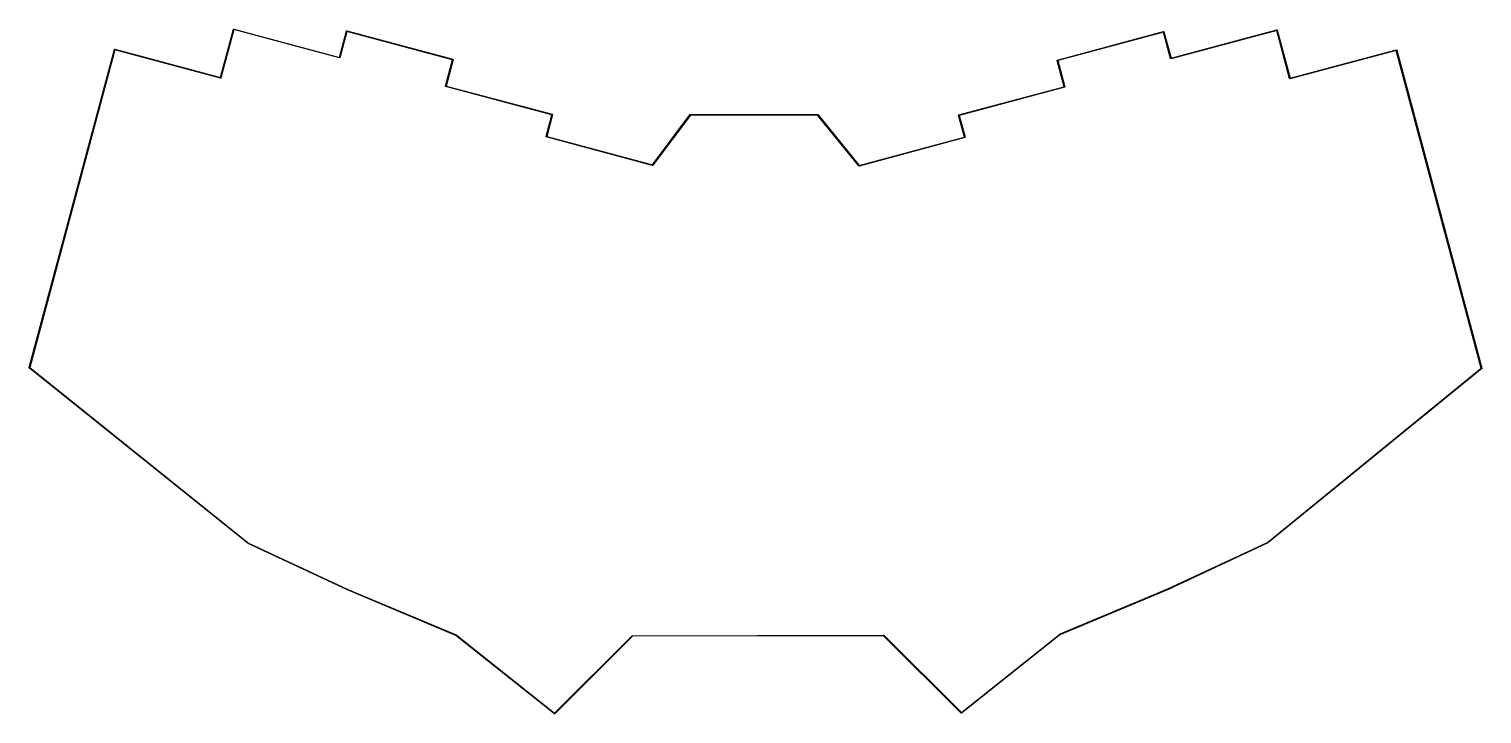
# Model space of a CAD drawing. Extents: x 23 to 275, y -149 to -30.
import ezdxf

# ---------------------------------------------------------------- set-up
doc = ezdxf.new("R2010")
doc.units = 0
doc.layers.add('BLACK', color=7, linetype='CONTINUOUS')

msp = doc.modelspace()

# ---------------------------------------------------------------- linework, layer by layer
at = {"layer": 'BLACK', "linetype": 'CONTINUOUS'}
for p, q in [((56.5896, -38.3887), (58.8267, -30.0121)), ((58.9104, -30.0863), (56.6733, -38.4629)), ((58.8267, -30.0121), (58.8382, -29.997)), ((58.8267, -30.0121), (58.8267, -30.0121)), ((58.8267, -30.0121), (58.8267, -30.0121)), ((58.8382, -29.997), (58.85, -29.9817)), ((58.85, -29.9817), (58.869, -29.9792)), ((58.85, -29.9817), (58.85, -29.9817)), ((58.85, -29.9817), (58.85, -29.9817)), ((58.869, -29.9792), (58.8879, -29.9767)), ((58.8879, -29.9767), (58.8879, -29.9767)), ((58.8879, -29.9767), (58.8879, -29.9767)), ((58.8879, -29.9767), (77.2148, -34.8888)), ((77.2371, -34.9983), (58.9104, -30.0863)), ((221.435, -35.0139), (239.787, -30.1267)), ((239.787, -30.1267), (239.806, -30.1292)), ((239.806, -30.1292), (239.825, -30.1317)), ((239.825, -30.1317), (239.825, -30.1317)), ((239.825, -30.1317), (239.825, -30.1317)), ((239.825, -30.1317), (239.837, -30.1469)), ((239.837, -30.1469), (239.848, -30.1621)), ((239.848, -30.1621), (242.085, -38.5138)), ((77.2148, -34.8888), (78.4517, -30.3369)), ((78.5352, -30.4112), (77.2982, -34.9631)), ((78.4517, -30.3369), (78.4634, -30.3218)), ((78.4634, -30.3218), (78.475, -30.3067)), ((78.475, -30.3067), (78.4751, -30.3067)), ((78.4751, -30.3067), (78.4752, -30.3066)), ((78.4752, -30.3066), (78.494, -30.3042)), ((78.494, -30.3042), (78.5129, -30.3017)), ((78.5129, -30.3017), (96.9129, -35.2267)), ((96.8389, -35.3104), (78.5352, -30.4112)), ((201.737, -35.3767), (220.137, -30.4267)), ((220.115, -30.5362), (201.811, -35.4603)), ((221.352, -35.0881), (220.115, -30.5362)), ((220.137, -30.4267), (220.156, -30.4292)), ((220.156, -30.4292), (220.175, -30.4316)), ((220.175, -30.4316), (220.175, -30.4317)), ((220.175, -30.4317), (220.175, -30.4317)), ((220.175, -30.4317), (220.187, -30.4467)), ((220.187, -30.4467), (220.198, -30.4619)), ((220.198, -30.4619), (221.435, -35.0139)), ((239.765, -30.2362), (221.413, -35.1233)), ((242.002, -38.5879), (239.765, -30.2362)), ((23.4017, -88.7371), (38.2017, -33.5121)), ((38.2854, -33.5862), (23.5067, -88.7314)), ((38.2017, -33.5121), (38.225, -33.4817)), ((38.225, -33.4817), (38.2415, -33.4795)), ((38.225, -33.4817), (38.225, -33.4817)), ((38.2415, -33.4795), (38.2629, -33.4767)), ((38.2629, -33.4767), (38.2629, -33.4767)), ((38.2629, -33.4767), (56.5896, -38.3887)), ((56.6121, -38.4983), (38.2854, -33.5862)), ((77.256, -34.9958), (77.2371, -34.9983)), ((77.2748, -34.9934), (77.256, -34.9958)), ((77.2749, -34.9933), (77.2748, -34.9934)), ((77.275, -34.9933), (77.2749, -34.9933)), ((77.2866, -34.9782), (77.275, -34.9933)), ((77.2982, -34.9631), (77.2866, -34.9782)), ((96.9129, -35.2267), (96.9281, -35.2383)), ((96.9281, -35.2383), (96.9432, -35.2499)), ((96.9432, -35.2499), (96.9432, -35.2499)), ((96.9432, -35.2499), (96.9433, -35.25)), ((96.9433, -35.25), (96.9458, -35.2689)), ((96.9458, -35.2689), (96.9483, -35.2878)), ((221.363, -35.1032), (221.352, -35.0881)), ((221.375, -35.1183), (221.363, -35.1032)), ((221.375, -35.1184), (221.375, -35.1183)), ((221.375, -35.1183), (221.375, -35.1183)), ((221.394, -35.1208), (221.375, -35.1184)), ((221.413, -35.1233), (221.394, -35.1208)), ((260.49, -33.7112), (242.063, -38.6233)), ((242.085, -38.5138), (260.512, -33.6017)), ((275.243, -88.8317), (260.49, -33.7112)), ((260.512, -33.6017), (260.531, -33.6042)), ((260.531, -33.6042), (260.55, -33.6067)), ((260.55, -33.6067), (260.55, -33.6067)), ((260.55, -33.6067), (260.55, -33.6067)), ((260.55, -33.6067), (260.562, -33.622)), ((260.562, -33.622), (260.573, -33.6371)), ((260.573, -33.6371), (275.348, -88.8371)), ((95.6267, -39.8872), (96.8389, -35.3104)), ((96.9483, -35.2878), (95.7361, -39.8646)), ((201.702, -35.4379), (201.704, -35.419)), ((202.914, -39.9896), (201.702, -35.4379)), ((201.704, -35.419), (201.707, -35.4)), ((201.707, -35.3999), (201.722, -35.3883)), ((201.707, -35.4), (201.707, -35.3999)), ((201.707, -35.4), (201.707, -35.4)), ((201.722, -35.3883), (201.737, -35.3767)), ((201.737, -35.3767), (201.737, -35.3767)), ((201.811, -35.4603), (203.023, -40.0121)), ((56.631, -38.4958), (56.6121, -38.4983)), ((56.6121, -38.4983), (56.6121, -38.4983)), ((56.6121, -38.4983), (56.6121, -38.4983)), ((56.65, -38.4933), (56.631, -38.4958)), ((56.6618, -38.478), (56.65, -38.4933)), ((56.65, -38.4933), (56.65, -38.4933)), ((56.65, -38.4933), (56.65, -38.4933)), ((56.6733, -38.4629), (56.6618, -38.478)), ((56.6733, -38.4629), (56.6733, -38.4629)), ((56.6733, -38.4629), (56.6733, -38.4629)), ((95.6292, -39.9062), (95.6267, -39.8872)), ((95.6317, -39.925), (95.6292, -39.9062)), ((95.6318, -39.9251), (95.6317, -39.925)), ((95.647, -39.9367), (95.6318, -39.9251)), ((95.6318, -39.9251), (95.6318, -39.9251)), ((95.6621, -39.9483), (95.647, -39.9367)), ((95.6622, -39.9483), (95.6621, -39.9483)), ((114.064, -44.8604), (95.6622, -39.9483)), ((95.7361, -39.8646), (114.138, -44.7767)), ((184.637, -44.8767), (202.914, -39.9896)), ((202.988, -40.0733), (184.711, -44.9604)), ((203.003, -40.0616), (202.988, -40.0733)), ((203.018, -40.0501), (203.003, -40.0616)), ((203.021, -40.0308), (203.018, -40.05)), ((203.018, -40.05), (203.018, -40.05)), ((203.018, -40.05), (203.018, -40.0501)), ((203.023, -40.0121), (203.021, -40.0308)), ((242.013, -38.6029), (242.002, -38.5879)), ((242.025, -38.6183), (242.013, -38.6029)), ((242.044, -38.6208), (242.025, -38.6183)), ((242.025, -38.6183), (242.025, -38.6183)), ((242.025, -38.6183), (242.025, -38.6183)), ((242.063, -38.6233), (242.044, -38.6208)), ((242.063, -38.6233), (242.063, -38.6233)), ((242.063, -38.6233), (242.063, -38.6233)), ((242.063, -38.6233), (242.063, -38.6233)), ((113.052, -48.6371), (114.064, -44.8604)), ((114.173, -44.8379), (113.161, -48.6147)), ((114.138, -44.7767), (114.138, -44.7767)), ((114.138, -44.7767), (114.138, -44.7767)), ((114.138, -44.7767), (114.153, -44.7883)), ((114.153, -44.7883), (114.168, -44.8)), ((114.168, -44.8), (114.168, -44.8)), ((114.168, -44.8), (114.168, -44.8)), ((114.168, -44.8), (114.171, -44.8186)), ((114.171, -44.8186), (114.173, -44.8379)), ((114.173, -44.8379), (114.173, -44.8379)), ((114.173, -44.8379), (114.173, -44.8379)), ((131.53, -53.5429), (138.01, -44.8451)), ((138.075, -44.925), (131.59, -53.6299)), ((138.01, -44.8451), (138.013, -44.8432)), ((138.013, -44.8432), (138.015, -44.8396)), ((138.015, -44.8396), (138.029, -44.8336)), ((138.029, -44.8336), (138.043, -44.8255)), ((138.043, -44.8255), (138.046, -44.8265)), ((138.046, -44.8265), (138.05, -44.825)), ((138.05, -44.825), (160.175, -44.825)), ((160.151, -44.925), (138.075, -44.925)), ((167.286, -53.7315), (160.151, -44.925)), ((160.175, -44.825), (160.178, -44.8261)), ((160.178, -44.8261), (160.18, -44.8253)), ((160.18, -44.8253), (160.195, -44.8332)), ((160.195, -44.8332), (160.21, -44.8396)), ((160.21, -44.8396), (160.211, -44.8422)), ((160.211, -44.8422), (160.214, -44.8435)), ((160.214, -44.8435), (167.343, -53.6433)), ((184.602, -44.9379), (184.604, -44.9189)), ((185.614, -48.7396), (184.602, -44.9379)), ((184.604, -44.9189), (184.607, -44.9)), ((184.607, -44.8999), (184.622, -44.8882)), ((184.607, -44.9), (184.607, -44.8999)), ((184.607, -44.9), (184.607, -44.9)), ((184.622, -44.8882), (184.637, -44.8767)), ((184.711, -44.9604), (185.723, -48.7621)), ((113.054, -48.6553), (113.052, -48.6371)), ((113.057, -48.675), (113.054, -48.6553)), ((113.072, -48.6867), (113.057, -48.675)), ((113.057, -48.675), (113.057, -48.675)), ((113.057, -48.675), (113.057, -48.675)), ((113.087, -48.6983), (113.072, -48.6867)), ((131.537, -53.6483), (113.087, -48.6983)), ((113.087, -48.6983), (113.087, -48.6983)), ((113.087, -48.6983), (113.087, -48.6983)), ((113.161, -48.6147), (131.53, -53.5429)), ((185.688, -48.8233), (167.338, -53.7483)), ((167.343, -53.6433), (185.614, -48.7396)), ((185.703, -48.8117), (185.688, -48.8233)), ((185.718, -48.8001), (185.703, -48.8117)), ((185.721, -48.7811), (185.718, -48.8)), ((185.718, -48.8), (185.718, -48.8)), ((185.718, -48.8), (185.718, -48.8001)), ((185.723, -48.7621), (185.721, -48.7811)), ((131.547, -53.647), (131.537, -53.6483)), ((131.557, -53.6495), (131.547, -53.647)), ((131.565, -53.6446), (131.557, -53.6495)), ((131.575, -53.6433), (131.565, -53.6446)), ((131.581, -53.6351), (131.575, -53.6433)), ((131.59, -53.6299), (131.581, -53.6351)), ((167.294, -53.7359), (167.286, -53.7315)), ((167.3, -53.7433), (167.294, -53.7359)), ((167.31, -53.7447), (167.3, -53.7433)), ((167.32, -53.7497), (167.31, -53.7447)), ((167.329, -53.7471), (167.32, -53.7497)), ((167.338, -53.7483), (167.329, -53.7471)), ((23.4003, -88.7554), (23.4029, -88.7464)), ((23.4053, -88.7646), (23.4003, -88.7554)), ((23.4029, -88.7464), (23.4017, -88.7371)), ((23.4067, -88.775), (23.4053, -88.7646)), ((23.4142, -88.7807), (23.4067, -88.775)), ((23.4187, -88.789), (23.4142, -88.7807)), ((61.3687, -119.264), (23.4187, -88.789)), ((23.5067, -88.7314), (61.4266, -119.182)), ((238.173, -119.082), (275.243, -88.8317)), ((275.332, -88.8887), (238.232, -119.164)), ((275.336, -88.8806), (275.332, -88.8887)), ((275.343, -88.875), (275.336, -88.8806)), ((275.345, -88.8644), (275.343, -88.875)), ((275.35, -88.855), (275.345, -88.8644)), ((275.348, -88.8371), (275.347, -88.8462)), ((275.347, -88.8462), (275.35, -88.855)), ((61.3747, -119.266), (61.3687, -119.264)), ((61.3789, -119.27), (61.3747, -119.266)), ((78.6289, -127.32), (61.3789, -119.27)), ((61.4266, -119.182), (78.6702, -127.229)), ((220.905, -127.129), (238.173, -119.082)), ((238.221, -119.17), (220.946, -127.22)), ((238.225, -119.166), (238.221, -119.17)), ((238.232, -119.164), (238.225, -119.166)), ((78.6299, -127.32), (78.6289, -127.32)), ((78.6306, -127.321), (78.6299, -127.32)), ((97.4242, -135.218), (78.6306, -127.321)), ((78.6702, -127.229), (97.4694, -135.129)), ((202.106, -135.029), (220.905, -127.129)), ((220.944, -127.221), (202.151, -135.118)), ((220.945, -127.22), (220.944, -127.221)), ((220.946, -127.22), (220.945, -127.22)), ((114.494, -148.839), (97.4242, -135.218)), ((97.4694, -135.129), (97.4744, -135.134)), ((97.4744, -135.134), (97.4812, -135.136)), ((97.4812, -135.136), (114.521, -148.733)), ((114.521, -148.733), (127.965, -135.29)), ((128.021, -135.375), (114.56, -148.835)), ((127.965, -135.29), (127.982, -135.282)), ((127.982, -135.282), (128, -135.275)), ((128, -135.275), (171.6, -135.175)), ((171.579, -135.275), (128.021, -135.375)), ((185.04, -148.71), (171.579, -135.275)), ((171.6, -135.175), (171.6, -135.175)), ((171.6, -135.175), (171.6, -135.175)), ((171.6, -135.175), (171.617, -135.182)), ((171.617, -135.182), (171.635, -135.19)), ((171.635, -135.19), (171.635, -135.19)), ((171.635, -135.19), (171.635, -135.19)), ((171.635, -135.19), (185.079, -148.608)), ((185.079, -148.608), (202.094, -135.036)), ((202.151, -135.118), (185.106, -148.714)), ((202.094, -135.036), (202.101, -135.034)), ((202.101, -135.034), (202.106, -135.029)), ((114.51, -148.844), (114.494, -148.839)), ((114.525, -148.85), (114.51, -148.844)), ((114.528, -148.849), (114.525, -148.85)), ((114.531, -148.85), (114.528, -148.849)), ((114.545, -148.842), (114.531, -148.85)), ((114.56, -148.835), (114.545, -148.842)), ((185.055, -148.717), (185.04, -148.71)), ((185.069, -148.725), (185.055, -148.717)), ((185.072, -148.724), (185.069, -148.725)), ((185.075, -148.725), (185.072, -148.724)), ((185.09, -148.719), (185.075, -148.725)), ((185.106, -148.714), (185.09, -148.719))]:
    msp.add_line(p, q, dxfattribs=at)

doc.saveas('drawing.dxf')
